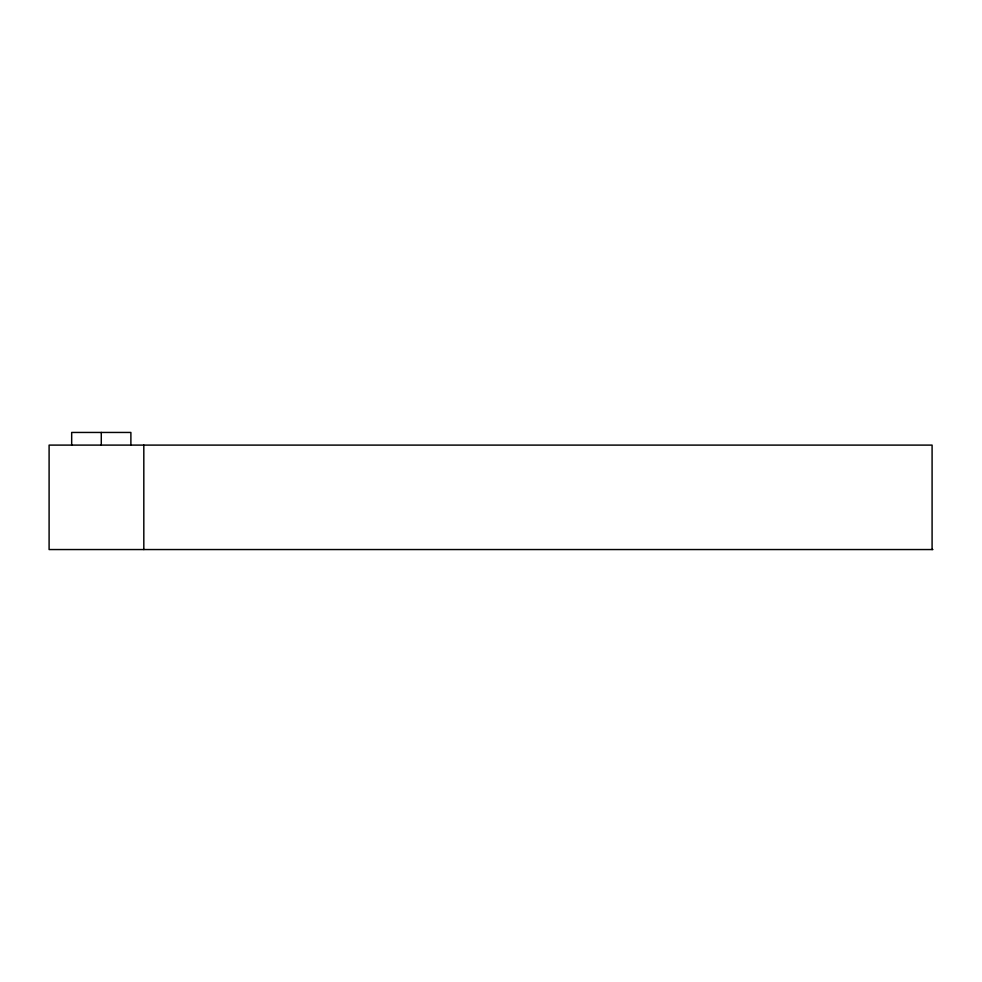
<?xml version="1.0" encoding="UTF-8"?>
<svg xmlns="http://www.w3.org/2000/svg" width="982" height="982" viewBox="0 0 982 982"><rect width="100%" height="100%" fill="white"/><g stroke="black" fill="none" stroke-linecap="round" stroke-linejoin="round"><path stroke-width="1.47" d="M932.9 549.552L49.1 549.552L49.1 445.104L932.09 445.104L932.09 549.552M143.814 445.104L143.814 549.552M130.888 445.104L130.888 432.448L71.674 432.448L71.674 445.104M101.281 432.448L101.281 445.104"/></g></svg>
